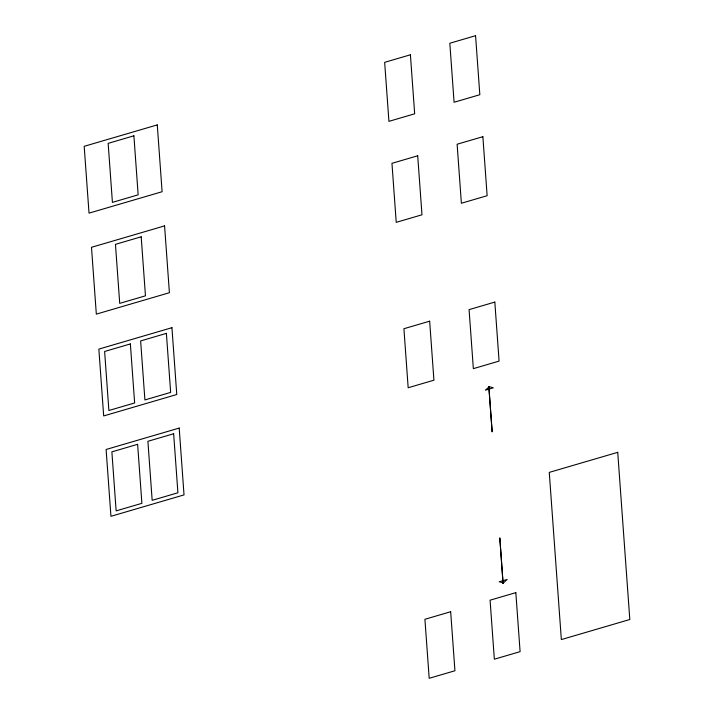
<?xml version="1.0" encoding="UTF-8"?>
<svg xmlns="http://www.w3.org/2000/svg" width="714" height="714" viewBox="0 0 714 714"><rect width="100%" height="100%" fill="white"/><g stroke="black" fill="none" stroke-linecap="round" stroke-linejoin="round"><path stroke-width="1.07" d="M503.093 583.267L507.145 579.456L499.229 581.776L503.022 582.749M488.876 387.059L485.377 390.165L493.294 387.845L488.876 386.524M157.276 124.896L84.19 146.316L89.027 213.138L162.105 191.727L157.276 124.896M133.893 135.812L108.153 143.362L112.419 202.374L138.159 194.833L133.893 135.812M410.407 54.791L384.659 62.341L388.925 121.353L414.673 113.812L410.407 54.791M475.569 35.7L449.82 43.242L454.086 102.263L479.835 94.712L475.569 35.7M164.577 225.892L91.49 247.303L96.328 314.133L169.405 292.722L164.577 225.892M141.193 236.807L115.454 244.349L119.72 303.37L145.46 295.819L141.193 236.807M417.708 155.786L391.959 163.327L396.225 222.349L421.974 214.798L417.708 155.786M482.869 136.695L457.121 144.237L461.387 203.249L487.135 195.707L482.869 136.695M171.94 327.69L98.853 349.101L103.682 415.932L176.769 394.512L171.94 327.69M130.367 343.934L104.619 351.475L108.885 410.496L134.634 402.955L130.367 343.934M166.389 333.376L140.64 340.926L144.906 399.938L170.655 392.397L166.389 333.376M429.658 321.184L403.91 328.726L408.176 387.738L433.925 380.196L429.658 321.184M494.82 302.084L469.08 309.635L473.346 368.647L499.086 361.106L494.82 302.084M179.196 428.07L106.109 449.481L110.938 516.311L184.025 494.9L179.196 428.07M137.623 444.313L111.875 451.864L116.141 510.876L141.89 503.334L137.623 444.313M173.645 433.764L147.905 441.306L152.171 500.318L177.911 492.776L173.645 433.764M617.726 452.328L549.262 472.391L561.347 639.574L629.81 619.511L617.726 452.328M450.668 611.737L424.919 619.288L429.185 678.3L454.934 670.758L450.668 611.737M515.829 592.647L490.081 600.188L494.347 659.209L520.095 651.659L515.829 592.647M492.142 431.738L488.831 386.452L492.142 431.738M503.067 583.356L499.827 538.053L503.067 583.356"/></g></svg>
